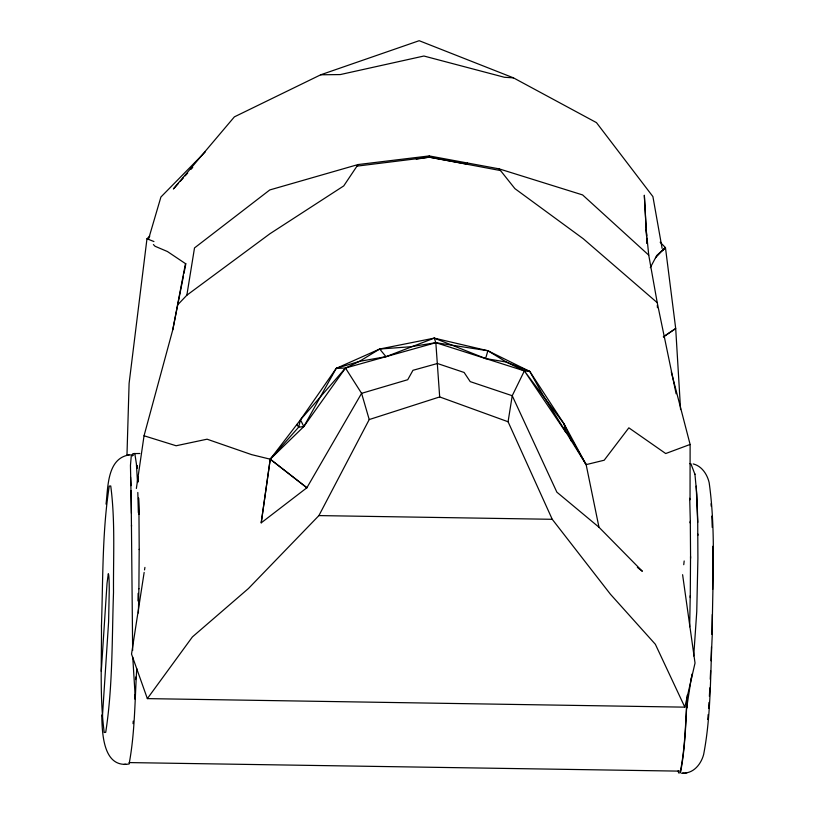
<?xml version="1.0" encoding="UTF-8"?>
<svg xmlns="http://www.w3.org/2000/svg" width="814" height="814" viewBox="0 0 814 814"><rect width="100%" height="100%" fill="white"/><g stroke="black" fill="none" stroke-linecap="round" stroke-linejoin="round"><path stroke-width="1.22" d="M696.214 486.151L697.72 523.3L697.903 558.353L696.753 611.67L693.721 655.962M690.038 499.765L690.119 444.454L671.285 371.967M132.651 650.467L131.105 490.639M138.889 588.787L139.194 549.348M690.262 597.557L690.537 556.501M712.657 589.468L712.657 546.326M137.973 600.956L138.126 593.335M138.4 612.942L138.879 588.593M689.672 626.79L690.221 595.746M711.894 634.421L712.301 614.468M697.903 534.045L697.924 535.276M126.974 455.199L129.1 383.374L146.978 238.746L149.776 236.172M711.029 660.775L711.487 646.967M134.717 697.252L134.829 694.729M135.541 679.588L135.663 677.075M136.762 668.599C134.768 700.396 135.002 732.59 129.1 763.99C102.544 768.375 102.238 731.928 101.73 715.038M687.026 698.453C685.541 722.72 685.164 747.232 680.433 771.143L129.131 762.586M687.301 695.064C685.754 720.99 685.449 747.191 680.473 772.751L678.591 772.924L678.235 770.624M686.711 707.712L691.361 677.533M709.828 687.83L709.381 696.377M710.235 679.263L710.632 670.685M598.972 527.228L556.868 492.165L512.23 395.726L470.217 381.624L464.112 372.466L437.423 363.502L412.963 370.299L407.733 379.711L361.589 393.335L306.868 487.769L261.213 522.842L270.238 459.198L300.478 419.79L336.213 368.386L379.69 349.023L434.259 338.125L487.881 350.742L529.822 371.459L564.102 423.982L586.141 464.631L598.972 527.228L642.358 571.286L637.362 567.358M101.282 671.285L107.041 583.292L108.293 573.717L108.659 574.776A27.523 1.302 -89.1 0 1 109.259 589.682L108.598 621.916L102.452 716.178M133.058 723.646L133.221 721.133M708.17 714.56L707.763 719.505M708.577 708.495L708.974 702.441M131.512 525.05L131.512 526.271M106.034 504.12C108.089 487.617 107.01 458.536 128.988 454.955M683.75 564.713L684.177 560.968M691.992 674.094L691.249 679.832M690.323 522.008L690.353 523.178M261.213 522.842L270.238 459.198L298.636 427.177L300.478 419.79L345.482 368.04L359.483 361.355L379.69 349.023L410.47 346.774L435.836 342.694L487.881 350.742L506.328 362.037L524.369 370.889L529.822 371.459L543.223 395.543L586.141 464.631L604.192 460.225L628.846 427.828L665.71 453.54L690.119 444.454M136.365 488.461L144.047 435.775L172.772 329.792L183.486 275.793M144.149 572.435L131.532 654.09L147.354 698.616L684.839 707.152L695.034 663.044L682.6 574.694M144.536 569.922L144.923 567.409M684.839 707.152L655.362 644.281L610.439 594.24L552.238 519.301L508.078 421.764L512.23 395.726L524.369 370.889L435.836 342.694L345.482 368.04L336.213 368.386L303.836 426.546L270.238 459.198L251.607 454.629L207.071 439.194L176.129 445.757L144.047 435.775M177.533 304.985L186.854 295.207L194.505 247.934L269.77 189.947L358.038 164.56L429.212 155.932L499.175 168.874L582.6 194.922L648.738 255.148L657.234 302.676L676.119 393.803M132.448 455.972L132.896 453.602L139.855 453.5M172.772 329.792L185.47 263.624L167.409 251.516L155.067 246.266L153.408 244.566M183.974 273.341L185.918 263.522M336.213 368.386L359.483 361.355L385.999 356.674L434.259 338.125L485.602 358.547L487.881 350.742M148.433 239.479L160.918 197.008L205.321 151.821M147.354 698.616L192.399 636.924L248.474 588.491L318.905 515.588L369.22 419.556L361.589 393.335L345.482 368.04L303.836 426.546L298.636 427.177L296.917 424.43M650.294 267.684L656.745 255.484L665.455 247.619L660.164 242.196M358.038 164.56L343.732 185.918L269.943 233.74L186.854 295.207M178.429 183.353L173.382 188.97L234.371 116.87L320.736 74.786L419.179 40.7L513.451 77.849L596.459 122.619L652.909 196.591L662.108 248.402M180.108 181.481L183.476 177.727M185.154 175.855L187.678 173.046M191.036 169.292L192.725 167.419M655.524 257.794L661.782 251.139M680.575 409.554L675.701 328.51L665.455 247.619L662.138 250.834L663.583 249.45M662.698 250.254L665.455 247.619M663.369 336.874L675.701 328.51L663.41 336.854M369.22 419.556L439.682 396.927L508.078 421.764M685.012 773.005C694.647 772.313 701.281 763.318 703.611 754.609C711.192 715.272 710.215 674.847 712.26 634.971C712.281 584.289 716.198 533.048 709.167 482.682C707.274 474.43 701.851 466.066 693.202 463.919M467.46 164.347L467.297 162.983L467.501 164.225L429.304 157.163L356.99 166.127M416.3 159.157L429.304 157.163L500.529 170.564M124.003 764.438L125.885 764.254M683.679 773.127L681.796 773.3L686.894 772.832M127.106 455.138L130.321 454.843M132.753 657.173L135.338 698.951M320.736 74.786L340.262 74.573L423.901 56.024L504.426 77.279L513.451 77.849M318.905 515.588L552.238 519.301M689.539 463.573L690.862 463.634L694.942 474.359L696.835 494.688L697.802 522.313M485.602 358.547L506.328 362.037L529.822 371.459M133.333 455.199L131.38 454.741L130.454 465.354L131.43 513.308M694.942 474.318L694.718 473.707M146.978 238.746L153.938 241.544M657.234 302.676L583.231 238.716L514.906 188.634L499.175 168.874M571.235 440.964L564.102 423.982L524.369 370.889L565.588 432L569.464 435.785L586.141 464.631M379.69 349.023L385.999 356.674M300.478 419.79L303.836 426.546M434.259 338.125L435.836 342.694L439.682 396.927M564.102 423.982L565.588 432M134.788 453.418L136.386 463.777L137.525 482.519M646.581 235.633L644.332 195.228L646.174 229.497L648.738 255.148M429.212 155.932L429.304 157.163M137.017 465.394L137.159 467.897M137.688 476.638L137.993 481.634M711.07 503.744L711.212 506.227M711.812 516.127L712.24 527.452M137.017 465.598L137.169 468.111M137.698 476.902L138.004 481.929M646.174 229.497L646.54 235.785M646.754 239.55L646.967 243.325M646.723 238.156L647.008 243.203M130.566 477.167L131.034 485.673M690.303 521.174L690.577 558.312M138.553 497.944L138.98 514.417M138.349 512.596L137.82 492.48M657.325 305.158L657.417 307.651M689.712 498.29L690.343 522.781M138.563 498.27L138.97 514.021M686.965 705.677L687.006 707.742M686.67 705.657L686.711 707.976M135.297 696.896L135.338 699.216M135.002 696.906L135.043 698.972M138.97 514.214L139.204 549.552M101.445 625.976C101.74 661.446 99.603 697.232 104.212 732.478L105.718 732.335C112.851 686.151 111.894 639.082 113.512 592.47C113.217 557.01 115.354 521.225 110.745 485.968L109.239 486.111C102.106 532.295 103.063 579.365 101.445 625.976M306.888 487.739L270.238 459.198L306.868 487.769"/></g></svg>
